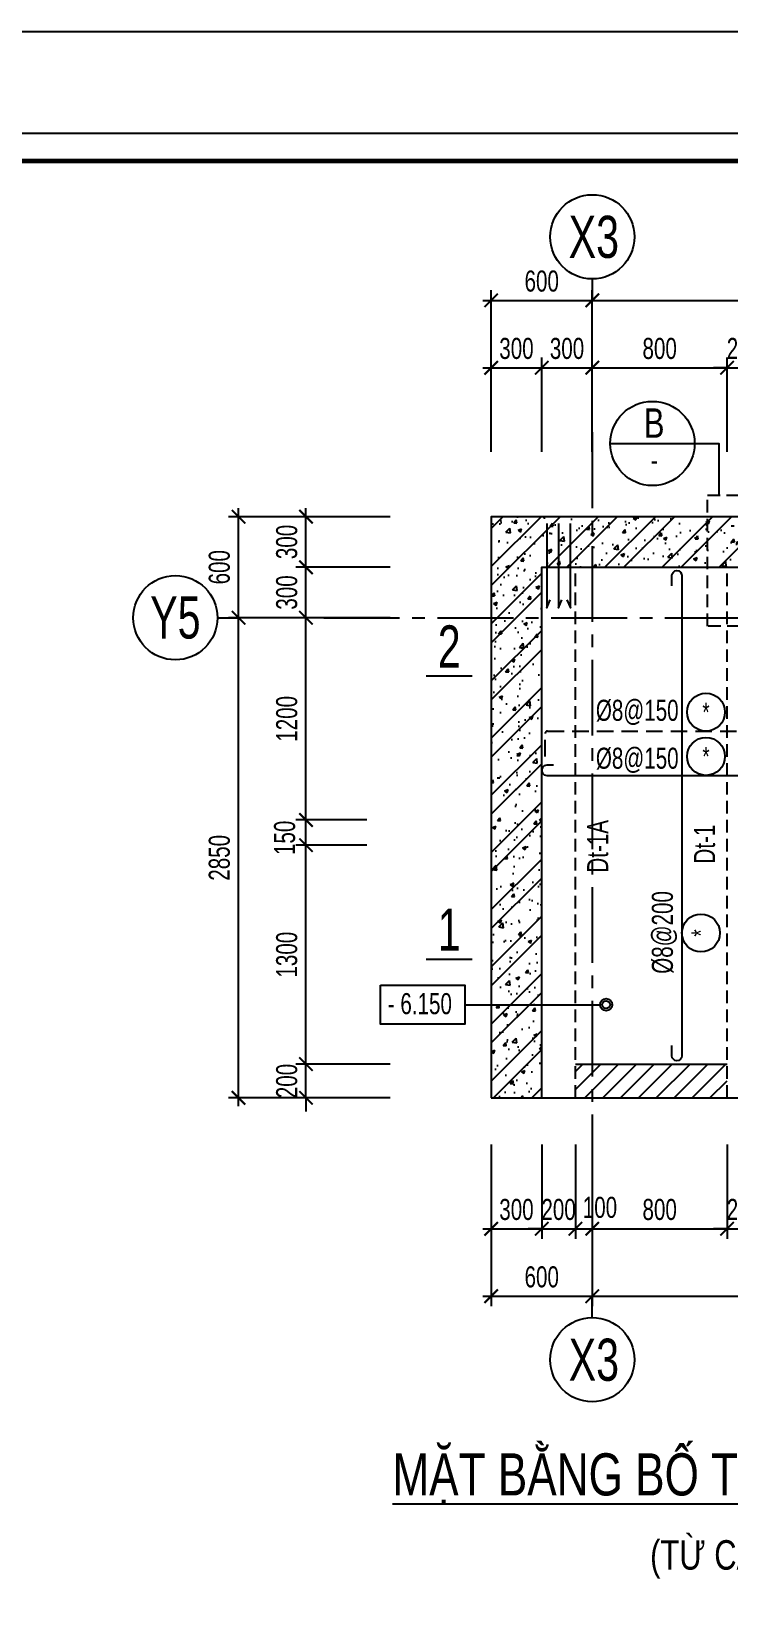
# Model space of a CAD drawing. Header units: millimetres. Extents: x -77370 to 109412, y -14880 to 214694.
# Drawn here: x 1903 to 6039, y 167909 to 177275 of the extents above; entities that cross this region are included whole.
import ezdxf
from ezdxf.enums import TextEntityAlignment as Align

# ---------------------------------------------------------------- set-up
doc = ezdxf.new("R2010")
doc.units = ezdxf.units.MM
doc.header["$LTSCALE"] = 300
doc.header["$MEASUREMENT"] = 0
doc.header["$PDMODE"] = 66
doc.linetypes.add('CENTER2', pattern=[1.125, 0.75, -0.125, 0.125, -0.125])
doc.linetypes.add('HIDDEN', pattern=[0.375, 0.25, -0.125])
doc.layers.get('0').update_dxf_attribs({"linetype": 'CONTINUOUS'})
doc.layers.get('DEFPOINTS').update_dxf_attribs({"linetype": 'CONTINUOUS'})
for name, color, linetype in [('CDC-KHUNGTEN', 7, 'CONTINUOUS'), ('CDC.01.AXIS', 160, 'CENTER2'), ('CDC.02.DIM', 1, 'CONTINUOUS'), ('CDC.03.BORDER', 3, 'CONTINUOUS'), ('CDC.05.STEEL', 4, 'CONTINUOUS'), ('CDC.06.TEXT', 2, 'CONTINUOUS'), ('CDC.09.COLUMN', 4, 'CONTINUOUS'), ('CDC.10.HATCH', 251, 'CONTINUOUS'), ('CDC.11.NOTE', 8, 'CONTINUOUS'), ('CDC.13.BEAM', 8, 'HIDDEN'), ('CDC.14.STEELNUM', 2, 'CONTINUOUS'), ('KCS_STEEL_BOTTOM', 4, 'CONTINUOUS'), ('KCS_STEEL_TOP', 4, 'HIDDEN'), ('KCS_TEXT', 2, 'CONTINUOUS')]:
    doc.layers.add(name, color=color, linetype=linetype)
doc.styles.add('KCS_SMTEXT', font='arial.ttf', dxfattribs={"width": 0.7})
doc.styles.add('SMTEXT', font='arial.ttf', dxfattribs={"width": 0.7})
doc.dimstyles.new('KCS_DIM50', dxfattribs={"dimscale": 2, "dimtxt": 62.5, "dimasz": 40, "dimexe": 30, "dimexo": 0, "dimgap": 25, "dimtad": 1, "dimdec": 0, "dimzin": 13, "dimdsep": 46, "dimtxsty": 'KCS_SMTEXT', "dimblk": 'ARCHTICK', "dimcen": 0, "dimdle": 25, "dimclrd": 1, "dimclre": 1, "dimclrt": 2, "dimadec": 0, "dimazin": 0, "dimtfac": 1, "dimtdec": 0, "dimtix": 1, "dimtmove": 2, "dimatfit": 3, "dimfxl": 1, "dimtolj": 1, "dimtzin": 13, "dimarcsym": 0})

# ---------------------------------------------------------------- blocks, each defined once
blk = doc.blocks.new('_ArchTick')
at = {"color": 0, "linetype": 'ByBlock', "const_width": 0.15}
blk.add_lwpolyline([(-0.5, -0.5), (0.5, 0.5)], dxfattribs=at)
blk = doc.blocks.new('*D620')
at = {"layer": 'CDC.02.DIM', "color": 1, "lineweight": -2, "transparency": 16777216}
for p, q in [((5231.3, 170668.3), (5231.3, 170108.3)), ((6031.3, 170668.3), (6031.3, 170108.3)), ((5181.3, 170168.3), (6081.3, 170168.3))]:
    blk.add_line(p, q, dxfattribs=at)
at = {"layer": 'DEFPOINTS', "color": 0, "transparency": 16777216}
for p in [(5231.3, 170668.3), (6031.3, 170668.3), (6031.3, 170168.3)]:
    blk.add_point(p, dxfattribs=at)
at = {"layer": 'CDC.02.DIM', "color": 1, "lineweight": -2, "transparency": 16777216, "xscale": 80, "yscale": 80, "zscale": 80, "rotation": 180}
blk.add_blockref('_ArchTick', (5231.3, 170168.3), dxfattribs=at)
at = {"layer": 'CDC.02.DIM', "color": 1, "lineweight": -2, "transparency": 16777216, "xscale": 80, "yscale": 80, "zscale": 80}
blk.add_blockref('_ArchTick', (6031.3, 170168.3), dxfattribs=at)
at = {"layer": 'CDC.02.DIM', "color": 2, "transparency": 16777216, "insert": (5631.3, 170282.2), "char_height": 125, "attachment_point": 5, "style": 'KCS_SMTEXT'}
blk.add_mtext('\\A1;800', dxfattribs=at)
blk = doc.blocks.new('*D621')
at = {"layer": 'CDC.02.DIM', "color": 1, "lineweight": -2, "transparency": 16777216}
for p, q in [((5231.3, 170668.3), (5231.3, 169708.3)), ((9031.3, 170668.3), (9031.3, 169708.3)), ((5181.3, 169768.3), (9081.3, 169768.3))]:
    blk.add_line(p, q, dxfattribs=at)
at = {"layer": 'DEFPOINTS', "color": 0, "transparency": 16777216}
for p in [(5231.3, 170668.3), (9031.3, 170668.3), (9031.3, 169768.3)]:
    blk.add_point(p, dxfattribs=at)
at = {"layer": 'CDC.02.DIM', "color": 1, "lineweight": -2, "transparency": 16777216, "xscale": 80, "yscale": 80, "zscale": 80, "rotation": 180}
blk.add_blockref('_ArchTick', (5231.3, 169768.3), dxfattribs=at)
at = {"layer": 'CDC.02.DIM', "color": 1, "lineweight": -2, "transparency": 16777216, "xscale": 80, "yscale": 80, "zscale": 80}
blk.add_blockref('_ArchTick', (9031.3, 169768.3), dxfattribs=at)
at = {"layer": 'CDC.02.DIM', "color": 2, "transparency": 16777216, "insert": (7131.3, 169882.2), "char_height": 125, "attachment_point": 5, "style": 'KCS_SMTEXT'}
blk.add_mtext('\\A1;3800', dxfattribs=at)
blk = doc.blocks.new('*D623')
at = {"layer": 'CDC.02.DIM', "color": 1, "lineweight": -2, "transparency": 16777216}
for p, q in [((4631.3, 170668.3), (4631.3, 170108.3)), ((4931.3, 170668.3), (4931.3, 170108.3)), ((4581.3, 170168.3), (4981.3, 170168.3))]:
    blk.add_line(p, q, dxfattribs=at)
at = {"layer": 'DEFPOINTS', "color": 0, "transparency": 16777216}
for p in [(4631.3, 170668.3), (4931.3, 170668.3), (4931.3, 170168.3)]:
    blk.add_point(p, dxfattribs=at)
at = {"layer": 'CDC.02.DIM', "color": 1, "lineweight": -2, "transparency": 16777216, "xscale": 80, "yscale": 80, "zscale": 80, "rotation": 180}
blk.add_blockref('_ArchTick', (4631.3, 170168.3), dxfattribs=at)
at = {"layer": 'CDC.02.DIM', "color": 1, "lineweight": -2, "transparency": 16777216, "xscale": 80, "yscale": 80, "zscale": 80}
blk.add_blockref('_ArchTick', (4931.3, 170168.3), dxfattribs=at)
at = {"layer": 'CDC.02.DIM', "color": 2, "transparency": 16777216, "insert": (4781.3, 170282.2), "char_height": 125, "attachment_point": 5, "style": 'KCS_SMTEXT'}
blk.add_mtext('\\A1;300', dxfattribs=at)
blk = doc.blocks.new('*D624')
at = {"layer": 'CDC.02.DIM', "color": 1, "lineweight": -2, "transparency": 16777216}
for p, q in [((6031.3, 170668.3), (6031.3, 170108.3)), ((6231.3, 170668.3), (6231.3, 170108.3)), ((6031.3, 170168.3), (5951.3, 170168.3)), ((6031.3, 170168.3), (6231.3, 170168.3)), ((6231.3, 170168.3), (6311.3, 170168.3))]:
    blk.add_line(p, q, dxfattribs=at)
at = {"layer": 'DEFPOINTS', "color": 0, "transparency": 16777216}
for p in [(6031.3, 170668.3), (6231.3, 170668.3), (6231.3, 170168.3)]:
    blk.add_point(p, dxfattribs=at)
at = {"layer": 'CDC.02.DIM', "color": 1, "lineweight": -2, "transparency": 16777216, "xscale": 80, "yscale": 80, "zscale": 80}
blk.add_blockref('_ArchTick', (6031.3, 170168.3), dxfattribs=at)
at = {"layer": 'CDC.02.DIM', "color": 1, "lineweight": -2, "transparency": 16777216, "xscale": 80, "yscale": 80, "zscale": 80, "rotation": 180}
blk.add_blockref('_ArchTick', (6231.3, 170168.3), dxfattribs=at)
at = {"layer": 'CDC.02.DIM', "color": 2, "transparency": 16777216, "insert": (6131.3, 170282.2), "char_height": 125, "attachment_point": 5, "style": 'KCS_SMTEXT'}
blk.add_mtext('\\A1;200', dxfattribs=at)
blk = doc.blocks.new('*D625')
at = {"layer": 'CDC.02.DIM', "color": 1, "lineweight": -2, "transparency": 16777216}
for p, q in [((4931.3, 170668.3), (4931.3, 170108.3)), ((5131.3, 170668.3), (5131.3, 170108.3)), ((4931.3, 170168.3), (4851.3, 170168.3)), ((4931.3, 170168.3), (5131.3, 170168.3)), ((5131.3, 170168.3), (5211.3, 170168.3))]:
    blk.add_line(p, q, dxfattribs=at)
at = {"layer": 'DEFPOINTS', "color": 0, "transparency": 16777216}
for p in [(4931.3, 170668.3), (5131.3, 170668.3), (5131.3, 170168.3)]:
    blk.add_point(p, dxfattribs=at)
at = {"layer": 'CDC.02.DIM', "color": 1, "lineweight": -2, "transparency": 16777216, "xscale": 80, "yscale": 80, "zscale": 80}
blk.add_blockref('_ArchTick', (4931.3, 170168.3), dxfattribs=at)
at = {"layer": 'CDC.02.DIM', "color": 1, "lineweight": -2, "transparency": 16777216, "xscale": 80, "yscale": 80, "zscale": 80, "rotation": 180}
blk.add_blockref('_ArchTick', (5131.3, 170168.3), dxfattribs=at)
at = {"layer": 'CDC.02.DIM', "color": 2, "transparency": 16777216, "insert": (5031.3, 170282.2), "char_height": 125, "attachment_point": 5, "style": 'KCS_SMTEXT'}
blk.add_mtext('\\A1;200', dxfattribs=at)
blk = doc.blocks.new('*D626')
at = {"layer": 'CDC.02.DIM', "color": 1, "lineweight": -2, "transparency": 16777216}
for p, q in [((4032.1, 173795.5), (3072.1, 173795.5)), ((3132.1, 170895.5), (3132.1, 173845.5)), ((4032.1, 170945.5), (3072.1, 170945.5))]:
    blk.add_line(p, q, dxfattribs=at)
at = {"layer": 'DEFPOINTS', "color": 0, "transparency": 16777216}
for p in [(3132.1, 173795.5), (4032.1, 173795.5), (4032.1, 170945.5)]:
    blk.add_point(p, dxfattribs=at)
at = {"layer": 'CDC.02.DIM', "color": 1, "lineweight": -2, "transparency": 16777216, "xscale": 80, "yscale": 80, "zscale": 80}
for p, rotation in [((3132.1, 173795.5), 90), ((3132.1, 170945.5), 270)]:
    blk.add_blockref('_ArchTick', p, dxfattribs=dict(at, rotation=rotation))
at = {"layer": 'CDC.02.DIM', "color": 2, "transparency": 16777216, "insert": (3018.3, 172370.5), "char_height": 125, "attachment_point": 5, "rotation": 90, "style": 'KCS_SMTEXT'}
blk.add_mtext('\\A1;2850', dxfattribs=at)
blk = doc.blocks.new('*D627')
at = {"layer": 'CDC.02.DIM', "color": 1, "lineweight": -2, "transparency": 16777216}
for p, q in [((4032.1, 171145.5), (3472.1, 171145.5)), ((3532.1, 171145.5), (3532.1, 171225.5)), ((3532.1, 170945.5), (3532.1, 171145.5)), ((4032.1, 170945.5), (3472.1, 170945.5)), ((3532.1, 170945.5), (3532.1, 170865.5))]:
    blk.add_line(p, q, dxfattribs=at)
at = {"layer": 'DEFPOINTS', "color": 0, "transparency": 16777216}
for p in [(3532.1, 171145.5), (4032.1, 171145.5), (4032.1, 170945.5)]:
    blk.add_point(p, dxfattribs=at)
at = {"layer": 'CDC.02.DIM', "color": 1, "lineweight": -2, "transparency": 16777216, "xscale": 80, "yscale": 80, "zscale": 80}
for p, rotation in [((3532.1, 171145.5), 270), ((3532.1, 170945.5), 90)]:
    blk.add_blockref('_ArchTick', p, dxfattribs=dict(at, rotation=rotation))
at = {"layer": 'CDC.02.DIM', "color": 2, "transparency": 16777216, "insert": (3418.3, 171045.5), "char_height": 125, "attachment_point": 5, "rotation": 90, "style": 'KCS_SMTEXT'}
blk.add_mtext('\\A1;200', dxfattribs=at)
blk = doc.blocks.new('*D628')
at = {"layer": 'CDC.02.DIM', "color": 1, "lineweight": -2, "transparency": 16777216}
for p, q in [((3532.1, 173745.5), (3532.1, 174145.5)), ((4032.1, 174095.5), (3472.1, 174095.5)), ((4032.1, 173795.5), (3472.1, 173795.5))]:
    blk.add_line(p, q, dxfattribs=at)
at = {"layer": 'DEFPOINTS', "color": 0, "transparency": 16777216}
for p in [(3532.1, 174095.5), (4032.1, 174095.5), (4032.1, 173795.5)]:
    blk.add_point(p, dxfattribs=at)
at = {"layer": 'CDC.02.DIM', "color": 1, "lineweight": -2, "transparency": 16777216, "xscale": 80, "yscale": 80, "zscale": 80}
for p, rotation in [((3532.1, 174095.5), 90), ((3532.1, 173795.5), 270)]:
    blk.add_blockref('_ArchTick', p, dxfattribs=dict(at, rotation=rotation))
at = {"layer": 'CDC.02.DIM', "color": 2, "transparency": 16777216, "insert": (3418.2, 173945.5), "char_height": 125, "attachment_point": 5, "rotation": 90, "style": 'KCS_SMTEXT'}
blk.add_mtext('\\A1;300', dxfattribs=at)
blk = doc.blocks.new('*D629')
at = {"layer": 'CDC.02.DIM', "color": 1, "lineweight": -2, "transparency": 16777216}
for p, q in [((3532.1, 174045.5), (3532.1, 174445.5)), ((4032.1, 174395.5), (3472.1, 174395.5)), ((4032.1, 174095.5), (3472.1, 174095.5))]:
    blk.add_line(p, q, dxfattribs=at)
at = {"layer": 'DEFPOINTS', "color": 0, "transparency": 16777216}
for p in [(3532.1, 174395.5), (4032.1, 174395.5), (4032.1, 174095.5)]:
    blk.add_point(p, dxfattribs=at)
at = {"layer": 'CDC.02.DIM', "color": 1, "lineweight": -2, "transparency": 16777216, "xscale": 80, "yscale": 80, "zscale": 80}
for p, rotation in [((3532.1, 174395.5), 90), ((3532.1, 174095.5), 270)]:
    blk.add_blockref('_ArchTick', p, dxfattribs=dict(at, rotation=rotation))
at = {"layer": 'CDC.02.DIM', "color": 2, "transparency": 16777216, "insert": (3418.2, 174245.5), "char_height": 125, "attachment_point": 5, "rotation": 90, "style": 'KCS_SMTEXT'}
blk.add_mtext('\\A1;300', dxfattribs=at)
blk = doc.blocks.new('*D630')
at = {"layer": 'CDC.02.DIM', "color": 1, "lineweight": -2, "transparency": 16777216}
for p, q in [((3132.1, 173745.5), (3132.1, 174445.5)), ((4032.1, 174395.5), (3072.1, 174395.5)), ((4032.1, 173795.5), (3072.1, 173795.5))]:
    blk.add_line(p, q, dxfattribs=at)
at = {"layer": 'DEFPOINTS', "color": 0, "transparency": 16777216}
for p in [(3132.1, 174395.5), (4032.1, 174395.5), (4032.1, 173795.5)]:
    blk.add_point(p, dxfattribs=at)
at = {"layer": 'CDC.02.DIM', "color": 1, "lineweight": -2, "transparency": 16777216, "xscale": 80, "yscale": 80, "zscale": 80}
for p, rotation in [((3132.1, 174395.5), 90), ((3132.1, 173795.5), 270)]:
    blk.add_blockref('_ArchTick', p, dxfattribs=dict(at, rotation=rotation))
at = {"layer": 'CDC.02.DIM', "color": 2, "transparency": 16777216, "insert": (3018.3, 174095.5), "char_height": 125, "attachment_point": 5, "rotation": 90, "style": 'KCS_SMTEXT'}
blk.add_mtext('\\A1;600', dxfattribs=at)
blk = doc.blocks.new('*D631')
at = {"layer": 'CDC.02.DIM', "color": 1, "lineweight": -2, "transparency": 16777216}
for p, q in [((4631.3, 170668.3), (4631.3, 169708.3)), ((5231.3, 170668.3), (5231.3, 169708.3)), ((4581.3, 169768.3), (5281.3, 169768.3))]:
    blk.add_line(p, q, dxfattribs=at)
at = {"layer": 'DEFPOINTS', "color": 0, "transparency": 16777216}
for p in [(4631.3, 170668.3), (5231.3, 170668.3), (5231.3, 169768.3)]:
    blk.add_point(p, dxfattribs=at)
at = {"layer": 'CDC.02.DIM', "color": 1, "lineweight": -2, "transparency": 16777216, "xscale": 80, "yscale": 80, "zscale": 80, "rotation": 180}
blk.add_blockref('_ArchTick', (4631.3, 169768.3), dxfattribs=at)
at = {"layer": 'CDC.02.DIM', "color": 1, "lineweight": -2, "transparency": 16777216, "xscale": 80, "yscale": 80, "zscale": 80}
blk.add_blockref('_ArchTick', (5231.3, 169768.3), dxfattribs=at)
at = {"layer": 'CDC.02.DIM', "color": 2, "transparency": 16777216, "insert": (4931.3, 169882.2), "char_height": 125, "attachment_point": 5, "style": 'KCS_SMTEXT'}
blk.add_mtext('\\A1;600', dxfattribs=at)
blk = doc.blocks.new('*D632')
at = {"layer": 'CDC.02.DIM', "color": 1, "lineweight": -2, "transparency": 16777216}
for p, q in [((5181.3, 175279.7), (6081.3, 175279.7)), ((5231.3, 174779.7), (5231.3, 175339.7)), ((6031.3, 174779.7), (6031.3, 175339.7))]:
    blk.add_line(p, q, dxfattribs=at)
at = {"layer": 'DEFPOINTS', "color": 0, "transparency": 16777216}
for p in [(6031.3, 175279.7), (5231.3, 174779.7), (6031.3, 174779.7)]:
    blk.add_point(p, dxfattribs=at)
at = {"layer": 'CDC.02.DIM', "color": 1, "lineweight": -2, "transparency": 16777216, "xscale": 80, "yscale": 80, "zscale": 80, "rotation": 180}
blk.add_blockref('_ArchTick', (5231.3, 175279.7), dxfattribs=at)
at = {"layer": 'CDC.02.DIM', "color": 1, "lineweight": -2, "transparency": 16777216, "xscale": 80, "yscale": 80, "zscale": 80}
blk.add_blockref('_ArchTick', (6031.3, 175279.7), dxfattribs=at)
at = {"layer": 'CDC.02.DIM', "color": 2, "transparency": 16777216, "insert": (5631.3, 175393.5), "char_height": 125, "attachment_point": 5, "style": 'KCS_SMTEXT'}
blk.add_mtext('\\A1;800', dxfattribs=at)
blk = doc.blocks.new('*D634')
at = {"layer": 'CDC.02.DIM', "color": 1, "lineweight": -2, "transparency": 16777216}
for p, q in [((5231.3, 174779.7), (5231.3, 175739.7)), ((9811.3, 174779.7), (9811.3, 175739.7)), ((5181.3, 175679.7), (9861.3, 175679.7))]:
    blk.add_line(p, q, dxfattribs=at)
at = {"layer": 'DEFPOINTS', "color": 0, "transparency": 16777216}
for p in [(9811.3, 175679.7), (5231.3, 174779.7), (9811.3, 174779.7)]:
    blk.add_point(p, dxfattribs=at)
at = {"layer": 'CDC.02.DIM', "color": 1, "lineweight": -2, "transparency": 16777216, "xscale": 80, "yscale": 80, "zscale": 80, "rotation": 180}
blk.add_blockref('_ArchTick', (5231.3, 175679.7), dxfattribs=at)
at = {"layer": 'CDC.02.DIM', "color": 1, "lineweight": -2, "transparency": 16777216, "xscale": 80, "yscale": 80, "zscale": 80}
blk.add_blockref('_ArchTick', (9811.3, 175679.7), dxfattribs=at)
at = {"layer": 'CDC.02.DIM', "color": 2, "transparency": 16777216, "insert": (7521.3, 175793.5), "char_height": 125, "attachment_point": 5, "style": 'KCS_SMTEXT'}
blk.add_mtext('\\A1;4580', dxfattribs=at)
blk = doc.blocks.new('*D636')
at = {"layer": 'CDC.02.DIM', "color": 1, "lineweight": -2, "transparency": 16777216}
for p, q in [((4581.3, 175279.7), (4981.3, 175279.7)), ((4631.3, 174779.7), (4631.3, 175339.7)), ((4931.3, 174779.7), (4931.3, 175339.7))]:
    blk.add_line(p, q, dxfattribs=at)
at = {"layer": 'DEFPOINTS', "color": 0, "transparency": 16777216}
for p in [(4931.3, 175279.7), (4631.3, 174779.7), (4931.3, 174779.7)]:
    blk.add_point(p, dxfattribs=at)
at = {"layer": 'CDC.02.DIM', "color": 1, "lineweight": -2, "transparency": 16777216, "xscale": 80, "yscale": 80, "zscale": 80, "rotation": 180}
blk.add_blockref('_ArchTick', (4631.3, 175279.7), dxfattribs=at)
at = {"layer": 'CDC.02.DIM', "color": 1, "lineweight": -2, "transparency": 16777216, "xscale": 80, "yscale": 80, "zscale": 80}
blk.add_blockref('_ArchTick', (4931.3, 175279.7), dxfattribs=at)
at = {"layer": 'CDC.02.DIM', "color": 2, "transparency": 16777216, "insert": (4781.3, 175393.6), "char_height": 125, "attachment_point": 5, "style": 'KCS_SMTEXT'}
blk.add_mtext('\\A1;300', dxfattribs=at)
blk = doc.blocks.new('*D637')
at = {"layer": 'CDC.02.DIM', "color": 1, "lineweight": -2, "transparency": 16777216}
for p, q in [((6031.3, 175279.7), (5951.3, 175279.7)), ((6031.3, 174779.7), (6031.3, 175339.7)), ((6031.3, 175279.7), (6231.3, 175279.7)), ((6231.3, 174779.7), (6231.3, 175339.7)), ((6231.3, 175279.7), (6311.3, 175279.7))]:
    blk.add_line(p, q, dxfattribs=at)
at = {"layer": 'DEFPOINTS', "color": 0, "transparency": 16777216}
for p in [(6231.3, 175279.7), (6031.3, 174779.7), (6231.3, 174779.7)]:
    blk.add_point(p, dxfattribs=at)
at = {"layer": 'CDC.02.DIM', "color": 1, "lineweight": -2, "transparency": 16777216, "xscale": 80, "yscale": 80, "zscale": 80}
blk.add_blockref('_ArchTick', (6031.3, 175279.7), dxfattribs=at)
at = {"layer": 'CDC.02.DIM', "color": 1, "lineweight": -2, "transparency": 16777216, "xscale": 80, "yscale": 80, "zscale": 80, "rotation": 180}
blk.add_blockref('_ArchTick', (6231.3, 175279.7), dxfattribs=at)
at = {"layer": 'CDC.02.DIM', "color": 2, "transparency": 16777216, "insert": (6131.3, 175393.5), "char_height": 125, "attachment_point": 5, "style": 'KCS_SMTEXT'}
blk.add_mtext('\\A1;200', dxfattribs=at)
blk = doc.blocks.new('*D638')
at = {"layer": 'CDC.02.DIM', "color": 1, "lineweight": -2, "transparency": 16777216}
for p, q in [((4881.3, 175279.7), (5281.3, 175279.7)), ((4931.3, 174779.7), (4931.3, 175339.7)), ((5231.3, 174779.7), (5231.3, 175339.7))]:
    blk.add_line(p, q, dxfattribs=at)
at = {"layer": 'DEFPOINTS', "color": 0, "transparency": 16777216}
for p in [(5231.3, 175279.7), (4931.3, 174779.7), (5231.3, 174779.7)]:
    blk.add_point(p, dxfattribs=at)
at = {"layer": 'CDC.02.DIM', "color": 1, "lineweight": -2, "transparency": 16777216, "xscale": 80, "yscale": 80, "zscale": 80, "rotation": 180}
blk.add_blockref('_ArchTick', (4931.3, 175279.7), dxfattribs=at)
at = {"layer": 'CDC.02.DIM', "color": 1, "lineweight": -2, "transparency": 16777216, "xscale": 80, "yscale": 80, "zscale": 80}
blk.add_blockref('_ArchTick', (5231.3, 175279.7), dxfattribs=at)
at = {"layer": 'CDC.02.DIM', "color": 2, "transparency": 16777216, "insert": (5081.3, 175393.6), "char_height": 125, "attachment_point": 5, "style": 'KCS_SMTEXT'}
blk.add_mtext('\\A1;300', dxfattribs=at)
blk = doc.blocks.new('*D639')
at = {"layer": 'CDC.02.DIM', "color": 1, "lineweight": -2, "transparency": 16777216}
for p, q in [((4631.3, 174779.7), (4631.3, 175739.7)), ((5231.3, 174779.7), (5231.3, 175739.7)), ((4581.3, 175679.7), (5281.3, 175679.7))]:
    blk.add_line(p, q, dxfattribs=at)
at = {"layer": 'DEFPOINTS', "color": 0, "transparency": 16777216}
for p in [(5231.3, 175679.7), (4631.3, 174779.7), (5231.3, 174779.7)]:
    blk.add_point(p, dxfattribs=at)
at = {"layer": 'CDC.02.DIM', "color": 1, "lineweight": -2, "transparency": 16777216, "xscale": 80, "yscale": 80, "zscale": 80, "rotation": 180}
blk.add_blockref('_ArchTick', (4631.3, 175679.7), dxfattribs=at)
at = {"layer": 'CDC.02.DIM', "color": 1, "lineweight": -2, "transparency": 16777216, "xscale": 80, "yscale": 80, "zscale": 80}
blk.add_blockref('_ArchTick', (5231.3, 175679.7), dxfattribs=at)
at = {"layer": 'CDC.02.DIM', "color": 2, "transparency": 16777216, "insert": (4931.3, 175793.5), "char_height": 125, "attachment_point": 5, "style": 'KCS_SMTEXT'}
blk.add_mtext('\\A1;600', dxfattribs=at)
blk = doc.blocks.new('*D737')
at = {"layer": 'CDC.02.DIM', "color": 1, "lineweight": -2, "transparency": 16777216}
for p, q in [((3532.1, 172395.5), (3532.1, 172645.5)), ((3892.9, 172595.5), (3472.1, 172595.5)), ((3892.9, 172445.5), (3472.1, 172445.5))]:
    blk.add_line(p, q, dxfattribs=at)
at = {"layer": 'DEFPOINTS', "color": 0, "transparency": 16777216}
for p in [(3532.1, 172595.5), (3892.9, 172595.5), (3892.9, 172445.5)]:
    blk.add_point(p, dxfattribs=at)
at = {"layer": 'CDC.02.DIM', "color": 1, "lineweight": -2, "transparency": 16777216, "xscale": 80, "yscale": 80, "zscale": 80}
for p, rotation in [((3532.1, 172595.5), 90), ((3532.1, 172445.5), 270)]:
    blk.add_blockref('_ArchTick', p, dxfattribs=dict(at, rotation=rotation))
at = {"layer": 'CDC.02.DIM', "color": 2, "transparency": 16777216, "insert": (3405.8, 172489.1), "char_height": 125, "attachment_point": 5, "rotation": 90, "style": 'KCS_SMTEXT'}
blk.add_mtext('\\A1;150', dxfattribs=at)
blk = doc.blocks.new('*D738')
at = {"layer": 'CDC.02.DIM', "color": 1, "lineweight": -2, "transparency": 16777216}
for p, q in [((3892.9, 173795.5), (3472.1, 173795.5)), ((3532.1, 172545.5), (3532.1, 173845.5)), ((3892.9, 172595.5), (3472.1, 172595.5))]:
    blk.add_line(p, q, dxfattribs=at)
at = {"layer": 'DEFPOINTS', "color": 0, "transparency": 16777216}
for p in [(3532.1, 173795.5), (3892.9, 173795.5), (3892.9, 172595.5)]:
    blk.add_point(p, dxfattribs=at)
at = {"layer": 'CDC.02.DIM', "color": 1, "lineweight": -2, "transparency": 16777216, "xscale": 80, "yscale": 80, "zscale": 80}
for p, rotation in [((3532.1, 173795.5), 90), ((3532.1, 172595.5), 270)]:
    blk.add_blockref('_ArchTick', p, dxfattribs=dict(at, rotation=rotation))
at = {"layer": 'CDC.02.DIM', "color": 2, "transparency": 16777216, "insert": (3418.3, 173195.5), "char_height": 125, "attachment_point": 5, "rotation": 90, "style": 'KCS_SMTEXT'}
blk.add_mtext('\\A1;1200', dxfattribs=at)
blk = doc.blocks.new('*D739')
at = {"layer": 'CDC.02.DIM', "color": 1, "lineweight": -2, "transparency": 16777216}
for p, q in [((3892.9, 172445.5), (3472.1, 172445.5)), ((3532.1, 171095.5), (3532.1, 172495.5)), ((3892.9, 171145.5), (3472.1, 171145.5))]:
    blk.add_line(p, q, dxfattribs=at)
at = {"layer": 'DEFPOINTS', "color": 0, "transparency": 16777216}
for p in [(3532.1, 172445.5), (3892.9, 172445.5), (3892.9, 171145.5)]:
    blk.add_point(p, dxfattribs=at)
at = {"layer": 'CDC.02.DIM', "color": 1, "lineweight": -2, "transparency": 16777216, "xscale": 80, "yscale": 80, "zscale": 80}
for p, rotation in [((3532.1, 172445.5), 90), ((3532.1, 171145.5), 270)]:
    blk.add_blockref('_ArchTick', p, dxfattribs=dict(at, rotation=rotation))
at = {"layer": 'CDC.02.DIM', "color": 2, "transparency": 16777216, "insert": (3418.2, 171795.5), "char_height": 125, "attachment_point": 5, "rotation": 90, "style": 'KCS_SMTEXT'}
blk.add_mtext('\\A1;1300', dxfattribs=at)
blk = doc.blocks.new('*D571')
at = {"layer": 'CDC.02.DIM', "color": 1, "lineweight": -2, "transparency": 16777216}
for p, q in [((5131.3, 170668.3), (5131.3, 170108.3)), ((5231.3, 170668.3), (5231.3, 170108.3)), ((5081.3, 170168.3), (5281.3, 170168.3))]:
    blk.add_line(p, q, dxfattribs=at)
at = {"layer": 'DEFPOINTS', "color": 0, "transparency": 16777216}
for p in [(5131.3, 170668.3), (5231.3, 170668.3), (5231.3, 170168.3)]:
    blk.add_point(p, dxfattribs=at)
at = {"layer": 'CDC.02.DIM', "color": 1, "lineweight": -2, "transparency": 16777216, "xscale": 80, "yscale": 80, "zscale": 80, "rotation": 180}
blk.add_blockref('_ArchTick', (5131.3, 170168.3), dxfattribs=at)
at = {"layer": 'CDC.02.DIM', "color": 1, "lineweight": -2, "transparency": 16777216, "xscale": 80, "yscale": 80, "zscale": 80}
blk.add_blockref('_ArchTick', (5231.3, 170168.3), dxfattribs=at)
at = {"layer": 'CDC.02.DIM', "color": 2, "transparency": 16777216, "insert": (5276.9, 170294.7), "char_height": 125, "attachment_point": 5, "style": 'KCS_SMTEXT'}
blk.add_mtext('\\A1;100', dxfattribs=at)
blk = doc.blocks.new('Khung tên chuẩn')
at = {"layer": 'CDC-KHUNGTEN', "color": 8}
blk.add_lwpolyline([(75096, 1100), (83000, 1100), (83000, 58300), (3000, 58300), (3000, 1100), (75096, 1100)], dxfattribs=at)
at = {"layer": 'CDC-KHUNGTEN', "color": 255, "lineweight": 60}
blk.add_lwpolyline([(74900, 1400), (74900, 58000), (3300, 58000), (3300, 1400), (74900, 1400)], close=True, dxfattribs=at)
at = {"layer": 'DEFPOINTS', "color": 1, "ltscale": 0.2}
blk.add_lwpolyline([(0, 0), (0, 59400), (84100, 59400), (84100, 0), (0, 0)], close=True, dxfattribs=at)

msp = doc.modelspace()

# ---------------------------------------------------------------- hatches: boundary and pattern name
at = {"layer": 'CDC.09.COLUMN'}
h = msp.add_hatch(dxfattribs=at)
h.set_pattern_fill('BETONG', color=8, scale=30)
h.set_pattern_definition([(45, (-337169.2, 32211.96), (-169.70563, 169.70563), []), (45, (-337056.7, 32211.96), (-169.70563, 169.70563), []), (50, (-337169.2, 32211.96), (215.178055, -18.82564), [22.5, -247.5]), (355, (-337169.2, 32211.96), (-41.6254, 225.65764), [18, -198]), (100.4514, (-337151.27, 32210.4), (173.55281, 206.83186), [19.12206, -210.34263]), (46.1842, (-337169.2, 32271.96), (320.17231, -49.6557), [33.75, -371.25]), (96.6356, (-337142.52, 32267.83), (280.3988, 292.23536), [28.6831, -315.5139]), (351.1842, (-337169.2, 32271.96), (280.39858, 292.23558), [27, -297]), (21, (-337139.2, 32256.96), (179.072116, -120.78567), [22.5, -247.5]), (326, (-337139.2, 32256.96), (72.9946, 217.54501), [18, -198]), (71.4514, (-337124.28, 32246.9), (252.06679, 96.75915), [19.12206, -210.34263]), (37.5, (-337169.2, 32211.965), (3.647957, 99.868156), [0, -195.6, 0, -201, 0, -198.75]), (7.5, (-337169.2, 32211.96), (78.92086, 118.323514), [0, -114.6, 0, -191.1, 0, -75.75]), (327.5, (-337236.1, 32211.965), (160.14673, -6.766462), [0, -75, 0, -234, 0, -310.5]), (317.5, (-337266.1, 32211.96), (174.95585, 30.031495), [0, -97.5, 0, -155.4, 0, -220.5])])
h.paths.add_polyline_path([(4931.3, 174095.5), (7631.3, 174095.5), (7631.3, 174395.5), (4631.3, 174395.5), (4631.3, 170945.5), (4931.3, 170945.5)])
at = {"layer": 'CDC.10.HATCH'}
h = msp.add_hatch(dxfattribs=at)
h.set_pattern_fill('ANSI31', color=256, scale=600, style=0)
h.set_pattern_definition([(45, (-2412019.23, 1011026.46), (-53.0330086, 53.0330086), [])])
h.paths.add_polyline_path([(6031.3, 171145.5), (5231.3, 171145.5), (5231.3, 170945.5), (6031.3, 170945.5)])
h.paths.add_polyline_path([(10204, 171145.5), (6231.3, 171145.5), (6231.3, 170945.5), (10204, 170945.5)])
h.paths.add_polyline_path([(5131.3, 171145.5), (5131.3, 170945.5), (5231.3, 170945.5), (5231.3, 171145.5)])

# ---------------------------------------------------------------- linework, layer by layer
at = {"layer": 'CDC.01.AXIS', "ltscale": 2}
for p, q in [((5231.3, 174896.5), (5231.3, 170492.3)), ((3637.9, 173795.5), (10885.9, 173795.5))]:
    msp.add_line(p, q, dxfattribs=at)
at = {"layer": 'CDC.02.DIM', "linetype": 'ByBlock'}
msp.add_line((4475.7, 171498.6), (5277.5, 171498.6), dxfattribs=at)
msp.add_lwpolyline([(3974.5, 171614), (4475.7, 171614), (4475.7, 171383.3), (3974.5, 171383.3)], close=True, dxfattribs=at)
at = {"layer": 'CDC.02.DIM'}
for centre in [(5231.3, 176056.9), (2757.1, 173795.5), (5231.3, 169391.1)]:
    msp.add_circle(centre, 250, dxfattribs=at)
at = {"layer": 'CDC.02.DIM', "color": 3, "linetype": 'ByBlock'}
msp.add_circle((5313.5, 171498.6), 36, dxfattribs=at)
at = {"layer": 'CDC.02.DIM', "linetype": 'ByBlock'}
msp.add_circle((5313.5, 171498.6), 23, dxfattribs=at)
at = {"layer": 'CDC.03.BORDER'}
for p, q in [((5131.3, 171145.5), (6031.3, 171145.5)), ((4931.3, 170945.5), (10204, 170945.5))]:
    msp.add_line(p, q, dxfattribs=at)
at = {"layer": 'CDC.05.STEEL'}
for points in [[(4961.2, 174355.3), (4961.2, 173855.3), (4980.4, 173902.4)], [(5031.2, 174355.3), (5031.2, 173855.3), (5050.4, 173902.4)], [(5080.7, 173902.4), (5101.2, 173853.8), (5101.2, 174355.3)]]:
    msp.add_lwpolyline(points, dxfattribs=at)
at = {"layer": 'CDC.06.TEXT', "color": 8}
msp.add_line((5338.4, 174830.3), (5838.4, 174830.3), dxfattribs=at)
msp.add_circle((5588.4, 174830.3), 250, dxfattribs=at)
at = {"layer": 'CDC.09.COLUMN'}
msp.add_lwpolyline([(4631.3, 170945.5), (4931.3, 170945.5), (4931.3, 174095.5), (7631.3, 174095.5), (7631.3, 174395.5), (4631.3, 174395.5)], close=True, dxfattribs=at)
at = {"layer": 'CDC.11.NOTE'}
msp.add_lwpolyline([(5838.4, 174830.3), (5982.7, 174830.3), (5982.7, 174524.1)], dxfattribs=at)
at = {"layer": 'CDC.11.NOTE', "linetype": 'HIDDEN'}
msp.add_lwpolyline([(5915.8, 174524.1), (6332.5, 174524.1), (6332.5, 173745.7), (5915.8, 173745.7)], close=True, dxfattribs=at)
at = {"layer": 'CDC.13.BEAM'}
for p, q in [((4931.3, 170945.5), (4931.3, 174095.5)), ((5131.3, 170945.5), (5131.3, 174095.5)), ((6031.3, 170945.5), (6031.3, 174095.5))]:
    msp.add_line(p, q, dxfattribs=at)
at = {"layer": 'CDC.14.STEELNUM', "color": 8}
for centre in [(5906.2, 173235.3), (5906.2, 172972.5), (5876.2, 171924.2)]:
    msp.add_circle(centre, 112.5, dxfattribs=at)
at = {"layer": 'KCS_STEEL_BOTTOM'}
for points in [[(5703.7, 173985.5), (5703.7, 174045.5, -1), (5763.7, 174045.5), (5763.7, 171195.5, -1), (5703.7, 171195.5), (5703.7, 171255.5)], [(5001.3, 172920), (4961.3, 172920, 1.001743), (4961.4, 172860), (6181.3, 172860, 1), (6181.3, 172920), (6141.3, 172920)]]:
    msp.add_lwpolyline(points, format="xyb", dxfattribs=at)
at = {"layer": 'KCS_STEEL_TOP', "ltscale": 1.3}
msp.add_lwpolyline([(4951.3, 172972.8), (4951.3, 173107.8, -0.414214), (4966.3, 173122.8), (6196.3, 173122.8, -0.414214), (6211.3, 173107.8), (6211.3, 172972.8)], format="xyb", dxfattribs=at)
at = {"layer": 'KCS_TEXT', "color": 1}
for p, q in [((5231.3, 175807.1), (5231.3, 175682.1)), ((5231.3, 175807.1), (5231.3, 175682.1)), ((3007.1, 173795.5), (3132.1, 173795.5)), ((5231.3, 169640.9), (5231.3, 169765.9)), ((5231.3, 169640.9), (5231.3, 169765.9))]:
    msp.add_line(p, q, dxfattribs=at)

# ---------------------------------------------------------------- block references
at = {"xscale": 0.5500000002648449, "yscale": 0.5500000002648449, "zscale": 0.5500000002648449}
msp.add_blockref('Khung tên chuẩn', (0, 144605.5), dxfattribs=at)

# ---------------------------------------------------------------- texts
at = {"layer": 'CDC.02.DIM', "color": 4, "style": 'KCS_SMTEXT', "width": 0.7}
for s, p in [('X3', (5240.8, 176056.9)), ('Y5', (2757.1, 173795.5)), ('X3', (5240.8, 169391.1))]:
    msp.add_text(s, height=250, dxfattribs=at).set_placement(p, align=Align.MIDDLE)
at = {"layer": 'CDC.02.DIM', "color": 2, "linetype": 'ByBlock', "style": 'KCS_SMTEXT', "width": 0.7}
msp.add_text('- 6.150', height=125, dxfattribs=at).set_placement((4017.7, 171442.3))
at = {"layer": 'CDC.06.TEXT', "style": 'SMTEXT', "width": 0.75}
for s, height, p in [('B', 175, (5598.8, 174951.4)), ('-', 125, (5598.8, 174731))]:
    msp.add_text(s, height=height, dxfattribs=at).set_placement(p, align=Align.MIDDLE_CENTER)
at = {"layer": 'CDC.06.TEXT', "color": 4, "linetype": 'ByBlock', "style": 'KCS_SMTEXT', "width": 0.7}
for s, p in [('%%U 2 ', (4382.3, 173627.1, -31924.4)), ('%%U 1 ', (4382.3, 171944.6, -31924.4))]:
    msp.add_text(s, height=250, dxfattribs=at).set_placement(p, align=Align.MIDDLE)
at = {"layer": 'CDC.06.TEXT', "style": 'KCS_SMTEXT', "width": 0.7}
for p in [(5498.1, 173237), (5498.2, 172952.5)]:
    msp.add_text('%%C8@150', height=125, dxfattribs=at).set_placement(p, align=Align.MIDDLE)
at = {"layer": 'CDC.06.TEXT', "linetype": 'ByBlock', "style": 'KCS_SMTEXT', "width": 0.7}
for s, p in [('Dt-1A', (5325.7, 172282.4)), ('Dt-1', (5960, 172336.3))]:
    msp.add_text(s, height=125, rotation=90, dxfattribs=at).set_placement(p)
at = {"layer": 'CDC.06.TEXT', "style": 'KCS_SMTEXT', "width": 0.7}
msp.add_text('%%C8@200', height=125, rotation=90, dxfattribs=at).set_placement((5656.5, 171927.5), align=Align.MIDDLE)
at = {"layer": 'CDC.06.TEXT', "color": 4, "style": 'KCS_SMTEXT', "width": 0.75}
for s, height, p in [('%%UMẶT BẰNG BỐ TRÍ THÉP THANG SỐ 2 - TẦNG HẦM 2', 250, (7333.9, 168720.4)), ('(TỪ CAO ĐỘ -7.800 ĐẾN CAO ĐỘ -4.500)', 175, (7333.9, 168232.3))]:
    msp.add_text(s, height=height, rotation=360, dxfattribs=at).set_placement(p, align=Align.MIDDLE)
at = {"layer": 'CDC.14.STEELNUM', "style": 'KCS_SMTEXT', "width": 0.7}
for p in [(5906.2, 173235.3), (5906.2, 172972.5)]:
    msp.add_text('*', height=112.5, dxfattribs=at).set_placement(p, align=Align.MIDDLE)
msp.add_text('*', height=112.5, rotation=90, dxfattribs=at).set_placement((5876.2, 171924.2), align=Align.MIDDLE)

# ---------------------------------------------------------------- dimensions: what is measured, and where the dimension line sits
at = {"layer": 'CDC.02.DIM'}
for base, p1, p2, picture, middle in [((5231.3, 175679.7), (4631.3, 174779.7), (5231.3, 174779.7), '*D639', (4931.3, 175793.5)), ((9811.3, 175679.7), (5231.3, 174779.7), (9811.3, 174779.7), '*D634', (7521.3, 175793.5)), ((4931.3, 175279.7), (4631.3, 174779.7), (4931.3, 174779.7), '*D636', (4781.3, 175393.6)), ((5231.3, 175279.7), (4931.3, 174779.7), (5231.3, 174779.7), '*D638', (5081.3, 175393.6)), ((6031.3, 175279.7), (5231.3, 174779.7), (6031.3, 174779.7), '*D632', (5631.3, 175393.5)), ((6231.3, 175279.7), (6031.3, 174779.7), (6231.3, 174779.7), '*D637', (6131.3, 175393.5)), ((4931.3, 170168.3), (4631.3, 170668.3), (4931.3, 170668.3), '*D623', (4781.3, 170282.2)), ((5231.3, 169768.3), (4631.3, 170668.3), (5231.3, 170668.3), '*D631', (4931.3, 169882.2)), ((5131.3, 170168.3), (4931.3, 170668.3), (5131.3, 170668.3), '*D625', (5031.3, 170282.2)), ((6031.3, 170168.3), (5231.3, 170668.3), (6031.3, 170668.3), '*D620', (5631.3, 170282.2)), ((9031.3, 169768.3), (5231.3, 170668.3), (9031.3, 170668.3), '*D621', (7131.3, 169882.2)), ((6231.3, 170168.3), (6031.3, 170668.3), (6231.3, 170668.3), '*D624', (6131.3, 170282.2))]:
    dim = msp.add_linear_dim(base=base, p1=p1, p2=p2, dimstyle='KCS_DIM50', dxfattribs=at)
    dim.commit()
    dim.dimension.update_dxf_attribs({"geometry": picture, "text_midpoint": middle})
for base, p1, p2, picture, middle in [((3132.1, 174395.5), (4032.1, 173795.5), (4032.1, 174395.5), '*D630', (3018.3, 174095.5)), ((3532.1, 174395.5), (4032.1, 174095.5), (4032.1, 174395.5), '*D629', (3418.2, 174245.5)), ((3532.1, 174095.5), (4032.1, 173795.5), (4032.1, 174095.5), '*D628', (3418.2, 173945.5)), ((3132.1, 173795.5), (4032.1, 170945.5), (4032.1, 173795.5), '*D626', (3018.3, 172370.5)), ((3532.1, 173795.5), (3892.9, 172595.5), (3892.9, 173795.5), '*D738', (3418.3, 173195.5)), ((3532.1, 172445.5), (3892.9, 171145.5), (3892.9, 172445.5), '*D739', (3418.2, 171795.5)), ((3532.1, 171145.5), (4032.1, 170945.5), (4032.1, 171145.5), '*D627', (3418.3, 171045.5))]:
    dim = msp.add_linear_dim(base=base, p1=p1, p2=p2, angle=90, dimstyle='KCS_DIM50', dxfattribs=at)
    dim.commit()
    dim.dimension.update_dxf_attribs({"geometry": picture, "text_midpoint": middle})
dim = msp.add_linear_dim(base=(3532.1, 172595.5), p1=(3892.9, 172445.5), p2=(3892.9, 172595.5), angle=90, dimstyle='KCS_DIM50', dxfattribs=at)
dim.commit()
dim.dimension.update_dxf_attribs({"geometry": '*D737', "text_midpoint": (3405.8, 172489.1), "dimtype": 160})
dim = msp.add_linear_dim(base=(5231.3, 170168.3), p1=(5131.3, 170668.3), p2=(5231.3, 170668.3), dimstyle='KCS_DIM50', dxfattribs=at)
dim.commit()
dim.dimension.update_dxf_attribs({"geometry": '*D571', "text_midpoint": (5276.9, 170294.7), "dimtype": 160})

doc.saveas('drawing.dxf')
